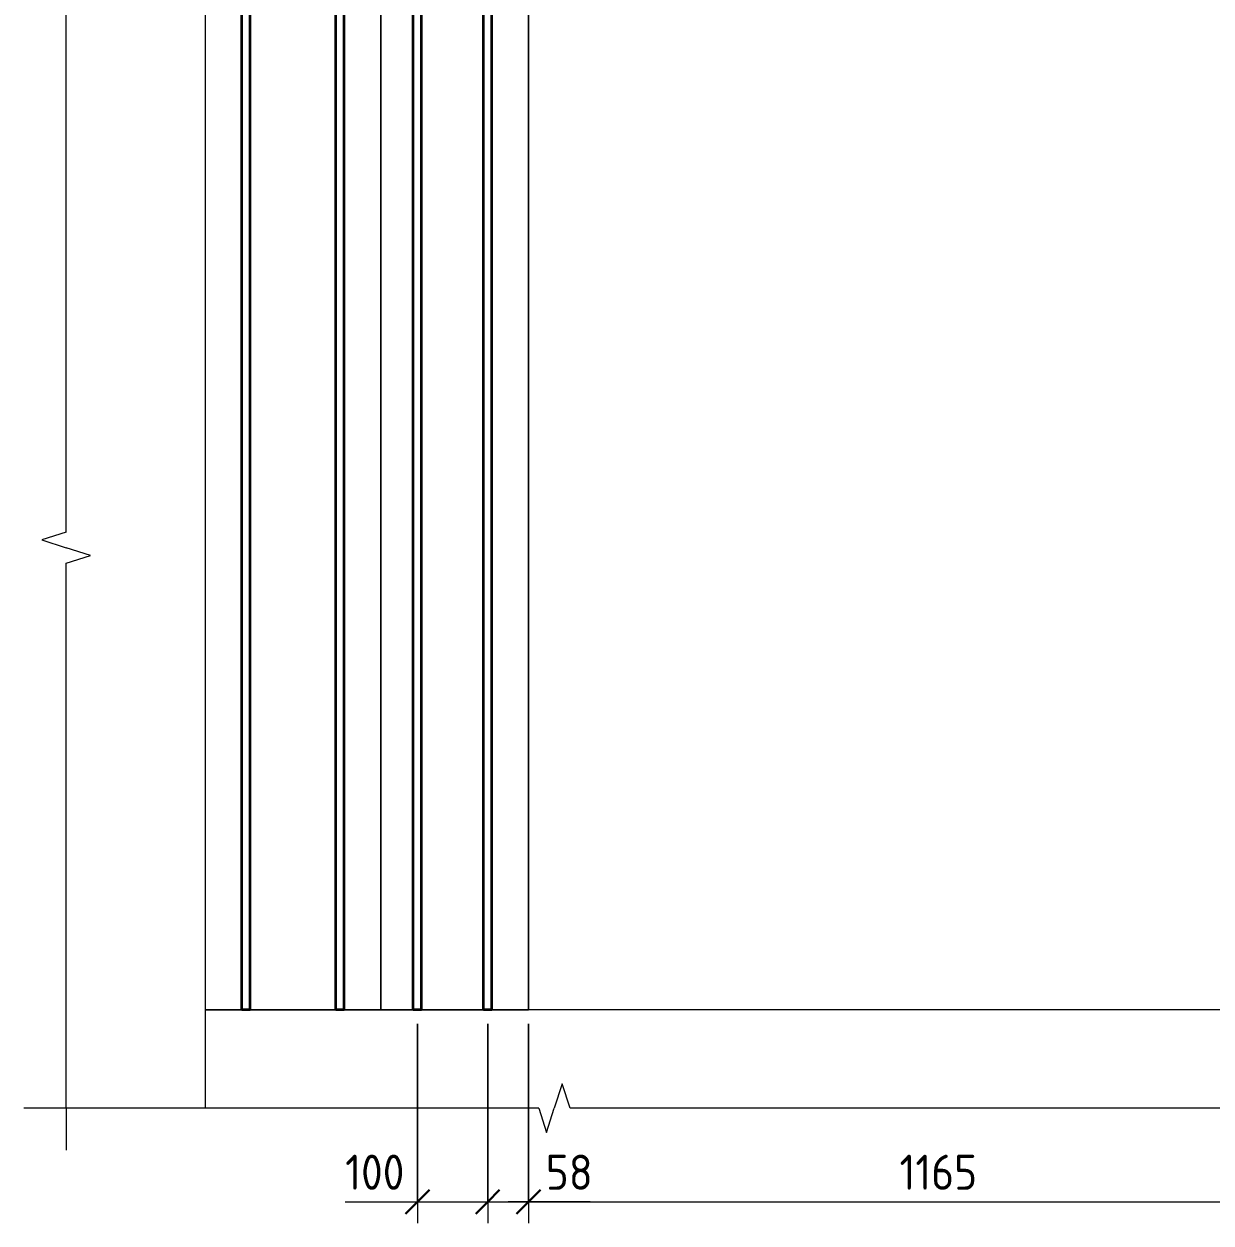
# Model space of a CAD drawing. Header units: millimetres. Extents: x 2384 to 38512, y -3571 to 48684.
# Drawn here: x 35143 to 36832, y -2874 to -1167 of the extents above; entities that cross this region are included whole.
import ezdxf

# ---------------------------------------------------------------- set-up
doc = ezdxf.new("R2010")
doc.units = ezdxf.units.MM
for name, color, linetype, lineweight in [('AA_Dim', 7, 'Continuous', 9), ('AA_Dim-20', 7, 'Continuous', 9), ('AA_Oformlenie', 7, 'Continuous', 9), ('AA_Vinoska', 7, 'Continuous', 9), ('AF_Stena_Опалубка', 253, 'Continuous', 20), ('KR_Armatura_Tonkie', 7, 'Continuous', 20), ('KR_Fundament', 7, 'Continuous', 20)]:
    doc.layers.add(name, color=color, linetype=linetype, lineweight=lineweight)
doc.styles.add('ISOCPEUR_1', font='isocpeur.ttf', dxfattribs={"width": 0.9, "height": 50})
doc.dimstyles.new('05_Округл_1мм__прозр_', dxfattribs={"dimscale": 304.8, "dimtxt": 49.799059, "dimasz": 0.111549, "dimexe": 0.098425, "dimexo": 0.065617, "dimgap": 0.006562, "dimtad": 1, "dimdec": 0, "dimdsep": 46, "dimtxsty": 'ISOCPEUR_1', "dimblk1": 'OBLIQUE', "dimblk2": 'OBLIQUE', "dimsah": 1, "dimcen": 0.09, "dimdle": 0.098425, "dimazin": 0, "dimtfac": 1, "dimtdec": 4, "dimtix": 1, "dimtmove": 0, "dimatfit": 3, "dimfxl": 1, "dimtvp": 1, "dimtolj": 1, "dimtzin": 0, "dimlwd": 18, "dimlwe": 18, "dimarcsym": 2})
doc.dimstyles.new('05_Округл_1мм__прозр__1', dxfattribs={"dimscale": 304.8, "dimtxt": 49.799059, "dimasz": 0.111549, "dimexe": 0.098425, "dimexo": 0.065617, "dimgap": 0.006562, "dimtad": 1, "dimdec": 0, "dimdsep": 46, "dimtxsty": 'ISOCPEUR_1', "dimblk1": 'OBLIQUE', "dimblk2": 'OBLIQUE', "dimsah": 1, "dimcen": 0.09, "dimdle": 0.098425, "dimazin": 0, "dimtfac": 1, "dimtdec": 4, "dimtix": 1, "dimtmove": 1, "dimatfit": 3, "dimfxl": 1, "dimtvp": 1, "dimtolj": 1, "dimtzin": 0, "dimlwd": 18, "dimlwe": 18, "dimarcsym": 2})

# ---------------------------------------------------------------- blocks, each defined once
blk = doc.blocks.new('011_Прямоугольник обрыва _ЭлУзла_ - 011_Прямоугольник обрыва _ЭлУзла_-4220773-Обрамление дверного проема')
at = {"layer": 'AA_Oformlenie'}
for p, q in [((-48222.7, -1890), (-48222.7, -339.5)), ((-48222.7, -2710), (-48222.7, -1934.5)), ((-47550.3, -2710), (-48222.7, -2710)), ((-46161.4, -2710), (-47505.8, -2710))]:
    blk.add_line(p, q, dxfattribs=at)
blk = doc.blocks.new('DIMBLOCK240-Обрамление дверного проема')
at = {"layer": 'AA_Dim-20', "lineweight": 18}
for p, q in [((35702.7, -2590), (35702.7, -2873.6)), ((35702.7, -2843.6), (35702.7, -2590)), ((35802.7, -2590), (35802.7, -2873.6)), ((35802.7, -2843.6), (35802.7, -2590)), ((35600, -2843.6), (35706.2, -2843.6)), ((35672.7, -2843.6), (35802.7, -2843.6)), ((35706.2, -2843.6), (35752.7, -2843.6))]:
    blk.add_line(p, q, dxfattribs=at)
at = {"layer": 'AA_Dim-20', "lineweight": 30}
for p, q in [((35702.7, -2843.6), (35719.7, -2826.6)), ((35802.7, -2843.6), (35819.7, -2826.6)), ((35702.7, -2843.6), (35685.7, -2860.6)), ((35802.7, -2843.6), (35785.7, -2860.6))]:
    blk.add_line(p, q, dxfattribs=at)
at = {"layer": 'AA_Dim-20', "color": 0, "lineweight": 18, "insert": (35600, -2776.3), "char_height": 50, "width": 103.429, "attachment_point": 1, "line_spacing_factor": 1.149209, "style": 'ISOCPEUR_1'}
blk.add_mtext('100', dxfattribs=at)
blk = doc.blocks.new('_Oblique')
at = {"color": 0, "linetype": 'ByBlock', "lineweight": -2}
blk.add_line((-0.5, -0.5), (0.5, 0.5), dxfattribs=at)
blk = doc.blocks.new('DIMBLOCK241-Обрамление дверного проема')
at = {"layer": 'AA_Dim-20', "lineweight": 18}
for p, q in [((35802.7, -2590), (35802.7, -2873.6)), ((35802.7, -2843.6), (35802.7, -2590)), ((35860.7, -2590), (35860.7, -2873.6)), ((35860.7, -2843.6), (35860.7, -2590)), ((35802.7, -2843.6), (35860.7, -2843.6)), ((35865.3, -2843.6), (35831.7, -2843.6)), ((35948.5, -2843.6), (35865.3, -2843.6))]:
    blk.add_line(p, q, dxfattribs=at)
at = {"layer": 'AA_Dim-20', "lineweight": 30}
for p, q in [((35802.7, -2843.6), (35819.7, -2826.6)), ((35860.7, -2843.6), (35877.7, -2826.6)), ((35802.7, -2843.6), (35785.7, -2860.6)), ((35860.7, -2843.6), (35843.7, -2860.6))]:
    blk.add_line(p, q, dxfattribs=at)
at = {"layer": 'AA_Dim-20', "color": 0, "lineweight": 18, "insert": (35885.3, -2776.3), "char_height": 50, "width": 75.848, "attachment_point": 1, "line_spacing_factor": 1.149209, "style": 'ISOCPEUR_1'}
blk.add_mtext('58', dxfattribs=at)
blk = doc.blocks.new('DIMBLOCK242-Обрамление дверного проема')
at = {"layer": 'AA_Dim-20', "lineweight": 18}
for p, q in [((35860.7, -2590), (35860.7, -2873.6)), ((35860.7, -2843.6), (35860.7, -2590)), ((37025.7, -2590), (37025.7, -2873.6)), ((37025.7, -2843.6), (37025.7, -2590)), ((35860.7, -2843.6), (37025.7, -2843.6))]:
    blk.add_line(p, q, dxfattribs=at)
at = {"layer": 'AA_Dim-20', "lineweight": 30}
for p, q in [((35860.7, -2843.6), (35877.7, -2826.6)), ((37025.7, -2843.6), (37042.7, -2826.6)), ((35860.7, -2843.6), (35843.7, -2860.6)), ((37025.7, -2843.6), (37008.7, -2860.6))]:
    blk.add_line(p, q, dxfattribs=at)
at = {"layer": 'AA_Dim-20', "color": 0, "lineweight": 18, "insert": (36388.6, -2776.3), "char_height": 50, "width": 131.01, "attachment_point": 1, "line_spacing_factor": 1.149209, "style": 'ISOCPEUR_1'}
blk.add_mtext('1165', dxfattribs=at)

msp = doc.modelspace()

# ---------------------------------------------------------------- linework, layer by layer
at = {"layer": 'AA_Vinoska'}
for p, q in [((35202.9866, -1889.9765), (35168.3266, -1901.2383)), ((35168.3266, -1901.2383), (35202.9866, -1912.5)), ((35237.6276, -1923.5), (35202.9866, -1912.5)), ((35202.9866, -1934.5), (35237.6276, -1923.5)), ((35908.6744, -2675.3399), (35897.4127, -2710)), ((35919.9362, -2710), (35908.6744, -2675.3399)), ((35202.9866, -2710), (35142.9866, -2710)), ((35202.9866, -2710), (35202.9866, -2770)), ((35875.4127, -2710), (35886.4127, -2744.641)), ((35886.4127, -2744.641), (35897.4127, -2710))]:
    msp.add_line(p, q, dxfattribs=at)
at = {"layer": 'AF_Stena_Опалубка'}
for p, q in [((35400.6913, -270), (35400.6913, -2570)), ((35650.6913, -2570), (35650.6913, -270)), ((35650.6913, -270), (35650.6913, -2570)), ((35400.6913, -545.9879), (35400.6913, -2570)), ((35650.6913, -2570), (35650.6913, -545.9663)), ((35650.6913, -2570), (35650.6913, -545.9663)), ((35860.691, -2570), (35860.691, -600)), ((35860.691, -600), (35860.691, -2570)), ((35400.6913, -2570), (35650.6913, -2570)), ((35400.6913, -2570), (35650.6913, -2570)), ((35650.6913, -2570), (35860.691, -2570)), ((35860.691, -2570), (35650.6913, -2570))]:
    msp.add_line(p, q, dxfattribs=at)
at = {"layer": 'KR_Armatura_Tonkie', "lineweight": 35}
for p, q in [((35452.6913, -2570), (35452.6913, 430)), ((35452.6913, -2570), (35452.6913, 430)), ((35464.6913, -2570), (35464.6913, 430)), ((35464.6913, -2570), (35464.6913, 430)), ((35586.6913, -2570), (35586.6913, 430)), ((35586.6913, -2570), (35586.6913, 430)), ((35598.6913, -2570), (35598.6913, 430)), ((35598.6913, -2570), (35598.6913, 430)), ((35696.691, -2570), (35696.691, 430)), ((35696.691, -2570), (35696.691, 430)), ((35708.691, -2570), (35708.691, 430)), ((35708.691, -2570), (35708.691, 430)), ((35796.691, -2570), (35796.691, 430)), ((35796.691, -2570), (35796.691, 430)), ((35808.691, -2570), (35808.691, 430)), ((35808.691, -2570), (35808.691, 430)), ((35464.6913, -2570), (35452.6913, -2570)), ((35464.6913, -2570), (35452.6913, -2570)), ((35598.6913, -2570), (35586.6913, -2570)), ((35598.6913, -2570), (35586.6913, -2570)), ((35708.691, -2570), (35696.691, -2570)), ((35708.691, -2570), (35696.691, -2570)), ((35808.691, -2570), (35796.691, -2570)), ((35808.691, -2570), (35796.691, -2570))]:
    msp.add_line(p, q, dxfattribs=at)
at = {"layer": 'KR_Fundament'}
for p, q in [((37980.691, -2570), (35400.6913, -2570)), ((35400.6913, -2570), (35400.6913, -2710)), ((35400.6913, -2570), (35400.6913, -2710)), ((37980.691, -2570), (35400.6913, -2570))]:
    msp.add_line(p, q, dxfattribs=at)

# ---------------------------------------------------------------- block references
at = {"layer": 'AA_Oformlenie'}
msp.add_blockref('011_Прямоугольник обрыва _ЭлУзла_ - 011_Прямоугольник обрыва _ЭлУзла_-4220773-Обрамление дверного проема', (83425.691, 0), dxfattribs=at)

# ---------------------------------------------------------------- dimensions: what is measured, and where the dimension line sits
at = {"layer": 'AA_Dim', "lineweight": 18}
for base, p1, p2, override, picture, middle in [((35802.691, -2843.6146), (35702.691, -2570), (35802.691, -2570), {"dimpost": '<>', "dimfxl": 100}, 'DIMBLOCK240-Обрамление дверного проема', (35651.6981, -2809.6251)), ((35860.691, -2843.6146), (35802.691, -2570), (35860.691, -2570), {"dimpost": '<>', "dimfxl": 58}, 'DIMBLOCK241-Обрамление дверного проема', (35923.2363, -2809.6251))]:
    dim = msp.add_linear_dim(base=base, p1=p1, p2=p2, dimstyle='05_Округл_1мм__прозр__1', override=override, dxfattribs=at)
    dim.commit()
    dim.dimension.update_dxf_attribs({"geometry": picture, "text_midpoint": middle, "dimtype": 160})
dim = msp.add_linear_dim(base=(37025.691, -2843.6146), p1=(35860.691, -2570), p2=(37025.691, -2570), dimstyle='05_Округл_1мм__прозр_', override={"dimpost": '<>', "dimfxl": 1165}, dxfattribs=at)
dim.commit()
dim.dimension.update_dxf_attribs({"geometry": 'DIMBLOCK242-Обрамление дверного проема', "text_midpoint": (36443.191, -2816.6146)})

doc.saveas('drawing.dxf')
